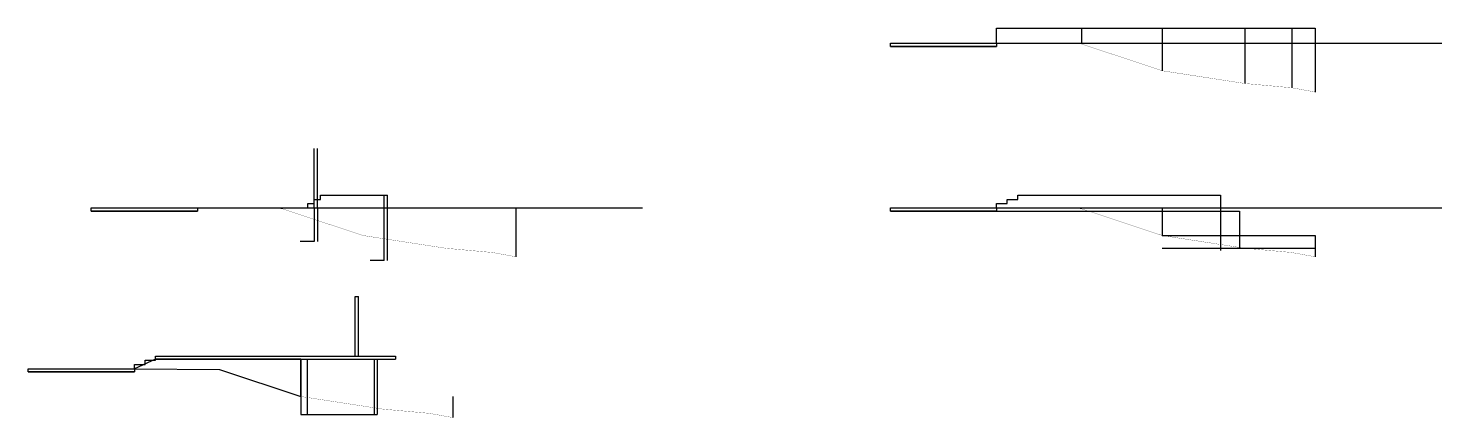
# Model space of a CAD drawing. Header units: inches. Extents: x -9 to 337, y -247 to 209.
# Drawn here: x 167.4 to 233.9, y 51.2 to 69.5 of the extents above; entities that cross this region are included whole.
import ezdxf

# ---------------------------------------------------------------- set-up
doc = ezdxf.new("R2010")
doc.units = ezdxf.units.IN
doc.header["$MEASUREMENT"] = 0

msp = doc.modelspace()

# ---------------------------------------------------------------- linework, layer by layer
at = {"color": 8}
for p, q in [((212.962, 68.816), (212.962, 69.516)), ((212.962, 69.516), (216.962, 69.516)), ((216.962, 69.516), (216.962, 68.776)), ((216.962, 69.516), (220.762, 69.516)), ((220.762, 69.516), (220.762, 67.516)), ((220.762, 69.516), (224.662, 69.516)), ((224.662, 69.516), (224.662, 66.916)), ((226.862, 69.516), (226.862, 66.716)), ((227.962, 69.516), (227.962, 66.516)), ((180.819, 61.06), (180.819, 63.86)), ((180.969, 61.06), (180.969, 63.86))]:
    msp.add_line(p, q, dxfattribs=at)
for p, q in [((224.662, 69.516), (226.862, 69.516)), ((226.862, 69.516), (227.962, 69.516)), ((207.962, 68.816), (212.962, 68.816)), ((207.962, 68.666), (212.962, 68.666)), ((184.119, 58.583), (184.119, 61.66)), ((184.269, 58.583), (184.269, 61.66)), ((213.962, 61.66), (220.762, 61.66)), ((213.962, 61.66), (223.502, 61.66)), ((223.502, 61.66), (223.502, 59.06)), ((170.319, 61.06), (175.319, 61.06)), ((170.319, 60.91), (175.319, 60.91)), ((175.319, 61.06), (180.969, 61.06)), ((180.819, 61.06), (180.819, 59.473)), ((180.969, 61.06), (180.969, 59.473)), ((190.319, 61.06), (190.319, 58.76)), ((207.962, 61.06), (212.962, 61.06)), ((207.962, 60.91), (212.962, 60.91)), ((212.962, 61.06), (220.762, 61.06)), ((212.962, 60.91), (224.402, 60.91)), ((220.762, 61.06), (220.762, 59.76)), ((224.402, 60.91), (224.402, 59.2)), ((180.819, 59.473), (180.152, 59.473)), ((220.762, 59.76), (227.962, 59.76)), ((227.962, 59.76), (227.962, 58.76)), ((220.762, 59.16), (227.962, 59.16)), ((184.119, 58.583), (183.462, 58.583)), ((182.751, 54.087), (182.751, 56.887)), ((182.751, 56.887), (182.901, 56.887)), ((182.901, 54.087), (182.901, 56.887)), ((173.352, 54.087), (184.642, 54.087)), ((173.352, 53.937), (184.642, 53.937)), ((180.192, 53.937), (180.192, 51.337)), ((180.492, 53.937), (180.492, 51.337)), ((183.642, 53.937), (183.642, 51.337)), ((183.792, 53.937), (183.792, 51.337)), ((184.642, 54.087), (184.642, 53.937)), ((167.352, 53.487), (172.352, 53.487)), ((167.352, 53.337), (172.352, 53.337)), ((187.352, 52.187), (187.352, 51.187)), ((180.192, 51.337), (183.792, 51.337))]:
    msp.add_line(p, q)
at = {"color": 1}
for p, q in [((212.962, 68.816), (233.928, 68.816)), ((175.319, 61.06), (196.285, 61.06)), ((212.962, 61.06), (233.928, 61.06))]:
    msp.add_line(p, q, dxfattribs=at)
at = {"color": 4}
for points in [[(207.962, 68.816), (212.962, 68.816), (212.962, 68.666), (207.962, 68.666)], [(170.319, 61.06), (175.319, 61.06), (175.319, 60.91), (170.319, 60.91)], [(207.962, 61.06), (212.962, 61.06), (212.962, 60.91), (207.962, 60.91)], [(167.352, 53.487), (172.352, 53.487), (172.352, 53.337), (167.352, 53.337)]]:
    msp.add_lwpolyline(points, close=True, dxfattribs=at)
at = {"color": 5, "const_width": 0.01}
for points in [[(212.962, 68.816), (216.962, 68.776), (220.762, 67.516), (224.662, 66.916), (226.862, 66.716), (227.962, 66.516)], [(175.319, 61.06), (179.319, 61.02), (183.119, 59.76), (187.019, 59.16), (189.219, 58.96), (190.319, 58.76)], [(212.962, 61.06), (216.962, 61.02), (220.762, 59.76), (224.662, 59.16), (226.862, 58.96), (227.962, 58.76)], [(172.352, 53.487), (176.352, 53.447), (180.152, 52.187), (184.052, 51.587), (186.252, 51.387), (187.352, 51.187)]]:
    msp.add_lwpolyline(points, dxfattribs=at)
for points in [[(180.519, 61.06), (180.519, 61.26), (180.819, 61.26), (180.819, 61.46), (181.119, 61.46), (181.119, 61.66), (184.269, 61.66)], [(212.962, 61.06), (212.962, 61.26), (213.462, 61.26), (213.462, 61.46), (213.962, 61.46), (213.962, 61.66)], [(172.352, 53.487), (172.352, 53.687), (172.852, 53.687), (172.852, 53.887), (173.352, 53.887), (173.352, 54.087)]]:
    msp.add_lwpolyline(points)
at = {"color": 4}
msp.add_lwpolyline([(172.352, 53.487), (176.352, 53.447), (180.192, 52.18), (180.192, 53.937), (173.352, 53.937), (172.352, 53.487)], dxfattribs=at)

doc.saveas('drawing.dxf')
